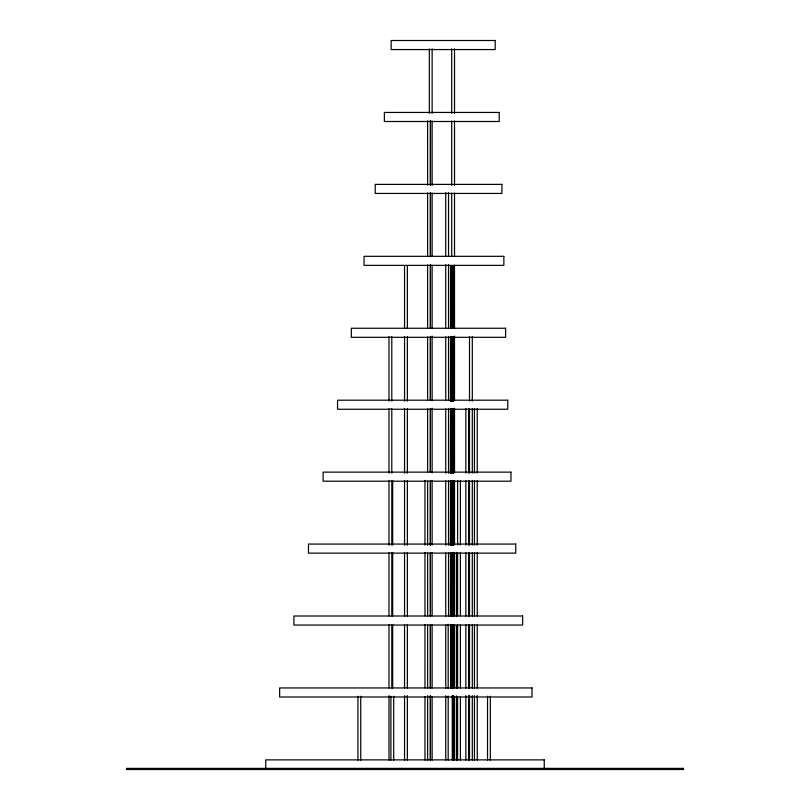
<?xml version="1.0" encoding="UTF-8"?>
<svg xmlns="http://www.w3.org/2000/svg" width="810" height="810" viewBox="0 0 810 810"><rect width="100%" height="100%" fill="white"/><g stroke="black" fill="none" stroke-linecap="round" stroke-linejoin="round"><path stroke-width="1.21" d="M430.343 760.094L430.353 695.658M430.353 688.075L430.363 624.895M430.363 616.056L430.373 552.876L430.444 616.056M450.481 616.005L450.502 552.805M450.522 480.765L450.502 545.221L450.735 480.765M450.765 681.726L450.785 624.854M450.785 616.005L450.805 552.805M450.805 545.221L450.826 480.765M450.826 473.182L450.846 408.726M450.856 401.142L450.876 336.676M450.876 327.827L450.897 265.903L450.907 327.827M451.028 688.044L451.059 624.854M451.059 616.005L451.089 552.805M451.089 545.221L451.119 480.765M451.119 473.182L451.15 408.726L451.271 473.182M451.413 624.854L451.383 688.044L451.302 624.854M451.423 616.005L451.453 552.805M451.453 545.221L451.484 480.765M451.494 473.182L451.524 408.726M451.777 688.044L451.808 624.854M451.808 616.005L451.838 552.805M451.848 545.221L451.879 480.765M451.879 473.182L451.909 408.726M451.919 401.142L451.95 336.676M451.95 327.827L451.99 265.903L452.041 327.827M452.486 760.094L452.527 695.628M452.527 688.044L452.567 624.854M452.567 616.005L452.598 552.805M452.608 545.221L452.638 480.765M452.648 473.182L452.679 408.726M452.679 401.142L452.719 336.676L452.79 401.142M452.901 695.628L452.881 760.094L452.861 695.628M452.911 688.044L452.932 624.854M452.942 616.005L452.962 552.805M452.962 545.221L452.992 480.765M452.992 473.182L453.023 408.726M453.023 401.142L453.053 336.676L453.104 401.142M453.185 695.628L453.165 760.094L453.154 695.628M453.185 688.044L453.205 624.854M453.205 616.005L453.225 552.805M453.225 545.221L453.235 480.765M453.246 473.182L453.256 408.726M453.256 401.142L453.276 336.676M453.276 327.827L453.296 265.903L453.306 327.827M452.79 408.726L452.81 473.182M452.81 480.765L452.82 545.221M452.82 552.805L452.841 616.005M452.841 624.854L452.861 688.044M452.051 336.676L452.101 401.142M452.101 408.726L452.152 473.182M452.162 480.765L452.213 545.221M452.213 552.805L452.263 616.005M452.274 624.854L452.324 688.044M452.324 695.628L452.375 760.094M451.636 408.726L451.656 473.182M451.656 480.765L451.676 545.221M451.676 552.805L451.696 616.005M451.696 624.854L451.707 688.044M451.271 480.765L451.291 545.221M451.291 552.805L451.302 616.005M450.907 336.676L450.927 401.142M450.927 408.726L450.937 473.182M450.937 480.765L450.947 545.221M450.947 552.805L450.967 616.005M450.967 624.854L450.978 688.044M490.333 696.225L490.333 760.165M487.529 696.225L487.529 760.165M477.252 408.513L477.252 473.01M477.252 480.593L477.252 545.09M477.252 552.683L477.252 615.914M477.252 624.763L477.252 688.004M477.252 695.587L477.252 760.084M474.447 408.513L474.447 473.01M474.447 480.593L474.447 545.09M474.447 552.683L474.447 615.914M474.447 624.763L474.447 688.004M474.447 695.587L474.447 760.084M472.311 336.575L472.311 401.051M472.311 408.635L472.311 473.111M472.311 480.694L472.311 545.171M472.311 552.754L472.311 615.964M472.311 624.814L472.311 688.024M472.311 695.608L472.311 760.084M469.506 336.575L469.506 401.051M469.506 408.635L469.506 473.111M469.506 480.694L469.506 545.171M469.506 552.754L469.506 615.964M469.506 624.814L469.506 688.024M469.506 695.608L469.506 760.084M468.656 408.513L468.656 473.01M468.656 480.593L468.656 545.09M468.656 552.683L468.656 615.914M468.656 624.763L468.656 688.004M468.656 695.587L468.656 760.084M465.841 408.513L465.841 473.01M465.841 480.593L465.841 545.09M465.841 552.683L465.841 615.914M465.841 624.763L465.841 688.004M465.841 695.587L465.841 760.084M460.414 480.451L460.414 544.978M460.414 552.572L460.414 615.833M460.414 624.692L460.414 687.963M460.414 696.813L460.414 760.084M457.609 480.451L457.609 544.978M457.609 552.572L457.609 615.833M457.609 624.692L457.609 687.963M457.609 696.813L457.609 760.084M456.496 552.369L456.496 616.582M456.496 625.401L456.496 688.358M456.496 695.912L456.496 760.124M454.521 48.823L454.521 113.37M454.521 120.963L454.521 185.51M454.521 193.104L454.521 256.385M454.521 265.234L454.521 328.516M454.521 336.109L454.521 400.656M454.521 408.25L454.521 472.797M454.521 480.391L454.521 544.928M454.521 552.521L454.521 615.803M454.521 624.662L454.521 687.943M454.521 696.803L454.521 760.074M453.306 336.676L453.306 401.142M453.306 408.726L453.317 473.182M453.317 480.765L453.317 545.221M453.327 552.805L453.327 616.005M453.327 624.854L453.337 688.044M453.337 695.628L453.337 760.094M453.104 408.726L453.114 473.182M453.114 480.765L453.124 545.221M453.134 552.805L453.144 616.005M453.144 624.854L453.154 688.044M451.707 48.823L451.707 113.37M451.707 120.963L451.707 185.51M451.707 193.104L451.707 256.385M450.735 552.805L450.603 616.005M448.558 192.699L448.558 255.879M448.558 264.728L448.558 327.908M448.558 336.757L448.558 399.938M448.558 408.787L448.558 473.232M448.558 480.816L448.558 545.262M448.558 552.845L448.558 616.035M448.183 624.308L448.183 688.449M448.183 695.992L448.183 760.134M445.743 192.699L445.743 255.879M445.743 264.728L445.743 327.908M445.743 336.757L445.743 399.938M445.743 408.787L445.743 473.232M445.743 480.816L445.743 545.262M445.743 552.845L445.743 616.035M445.743 624.874L445.743 688.065M445.743 695.648L445.743 760.094M432.135 48.823L432.135 113.37M432.135 120.963L432.135 185.51M432.135 193.104L432.135 256.385M432.135 265.234L432.135 328.516M432.135 336.109L432.135 400.656M432.135 408.25L432.135 472.797M432.135 480.391L432.135 544.928M432.135 552.521L432.135 615.803M432.135 624.662L432.135 687.943M432.135 696.803L432.135 760.074M430.444 624.895L430.444 688.075M430.444 695.658L430.444 760.094M429.32 48.823L429.32 113.37M427.629 120.761L427.629 185.196M427.629 192.78L427.629 255.95M427.629 264.799L427.629 327.969M427.629 336.818L427.629 399.988M427.629 408.837L427.629 472.017M427.629 480.856L427.629 545.292M427.629 552.876L427.629 616.056M427.629 624.895L427.629 688.075M427.629 695.658L427.629 760.094M424.977 480.451L424.977 544.978M424.977 552.572L424.977 615.833M424.977 624.692L424.977 687.963M424.977 696.813L424.977 760.084M407.359 265.903L407.359 327.827M407.359 336.676L407.359 401.142M407.359 408.726L407.359 473.182M407.359 480.765L407.359 545.221M407.359 552.805L407.359 616.005M407.359 624.854L407.359 688.044M407.359 695.628L407.359 760.094M404.544 265.903L404.544 327.827M404.544 336.676L404.544 401.142M404.544 408.726L404.544 473.182M404.544 480.765L404.544 545.221M404.544 552.805L404.544 616.005M404.544 624.854L404.544 688.044M404.544 695.628L404.544 760.094M393.7 696.225L393.7 760.165M392.678 480.451L392.678 544.978M392.678 552.572L392.678 615.833M392.678 624.692L392.678 687.963M391.797 336.575L391.797 401.051M391.797 408.635L391.797 473.111M391.797 480.694L391.797 545.171M391.797 552.754L391.797 615.964M391.797 624.814L391.797 688.024M390.886 696.225L390.886 760.165M388.992 336.575L388.992 401.051M388.992 408.635L388.992 473.111M388.992 480.694L388.992 545.171M388.992 552.754L388.992 615.964M388.992 624.814L388.992 688.024M388.992 695.608L388.992 760.084M360.733 696.225L360.733 760.165M357.929 696.225L357.929 760.165M430.383 480.856L430.373 545.292L430.444 480.856M430.393 408.837L430.383 472.017L430.444 408.837M430.404 336.818L430.404 399.988L430.444 336.818M430.424 264.799L430.414 327.969L430.444 264.799M430.434 192.78L430.424 255.95L430.444 192.78M430.444 120.761L430.434 185.196L430.444 120.761M450.542 408.726L450.522 473.182L450.593 408.726M450.562 336.676L450.542 401.142L450.593 336.676M450.583 265.903L450.562 327.827L450.583 265.903M450.654 408.726L450.643 473.182L450.735 408.726M450.694 336.676L450.664 401.142L450.735 336.676M450.735 265.903L450.674 327.827L450.735 265.903M451.18 336.676L451.16 401.142L451.241 336.676M451.221 265.903L451.19 327.827L451.221 265.903M451.565 336.676L451.524 401.142L451.615 336.676M451.595 265.903L451.565 327.827L451.605 265.903M452.76 265.903L452.719 327.827L452.76 265.903M453.084 265.903L453.053 327.827L453.084 265.903M495.204 40.5L391.149 40.5L391.149 49.562L495.204 49.562L495.204 40.5M499.193 112.438L384.375 112.438L384.375 121.5L499.193 121.5L499.193 112.438M501.906 184.376L375.212 184.376L375.212 193.438L501.906 193.438L501.906 184.376M503.85 256.314L364.044 256.314L364.044 265.376L503.85 265.376L503.85 256.314M505.602 328.252L351.327 328.252L351.327 337.314L505.602 337.314L505.602 328.252M507.769 400.191L337.537 400.191L337.537 409.252L507.769 409.252L507.769 400.191M510.958 472.129L323.109 472.129L323.109 481.191L510.958 481.191L510.958 472.129M515.747 544.067L308.468 544.067L308.468 553.129L515.747 553.129L515.747 544.067M522.632 616.005L293.898 616.005L293.898 625.057L522.632 625.057L522.632 616.005M532.028 687.943L279.642 687.943L279.642 696.995L532.028 696.995L532.028 687.943M544.249 759.881L265.751 759.881L265.751 768.933L544.249 768.933L544.249 759.881M683.508 768.376L126.492 768.376L126.492 769.5L683.508 769.5L683.508 768.376"/></g></svg>
